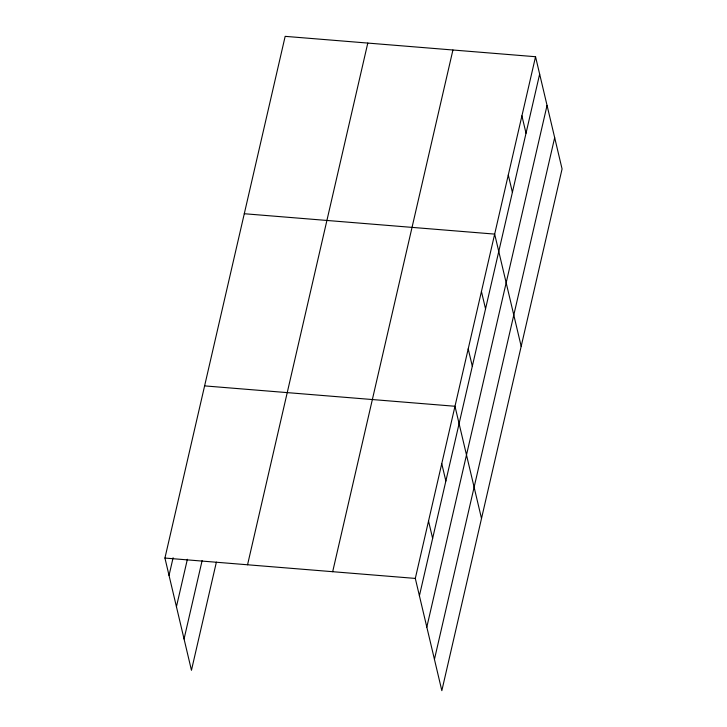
<?xml version="1.0" encoding="UTF-8"?>
<svg xmlns="http://www.w3.org/2000/svg" width="727" height="727" viewBox="0 0 727 727"><rect width="100%" height="100%" fill="white"/><g stroke="black" fill="none" stroke-linecap="round" stroke-linejoin="round"><path stroke-width="1.09" d="M216.382 562.125L191.455 670.276L164.929 558.054L285.166 36.35L535.545 56.724L562.071 168.946L441.834 690.65L415.308 578.419L535.545 56.724M169.037 575.421L173.108 557.763M176.434 606.727L187.375 559.272M184.058 638.978L202.115 560.617M247.553 564.77L367.789 43.075M332.675 571.704L452.921 49.999M419.406 595.795L539.652 74.09M426.813 627.101L547.049 105.397M434.437 659.344L554.674 137.648M244.29 213.729L494.66 234.103L521.186 346.325M204.605 385.892L454.984 406.266L481.51 518.487M164.929 558.054L415.308 578.419M521.913 115.847L526.021 133.223M508.291 174.98L512.399 192.346M481.438 291.491L485.545 308.857M468.206 348.878L472.314 366.244M441.752 463.653L445.86 481.02M428.53 521.041L432.638 538.407"/></g></svg>
